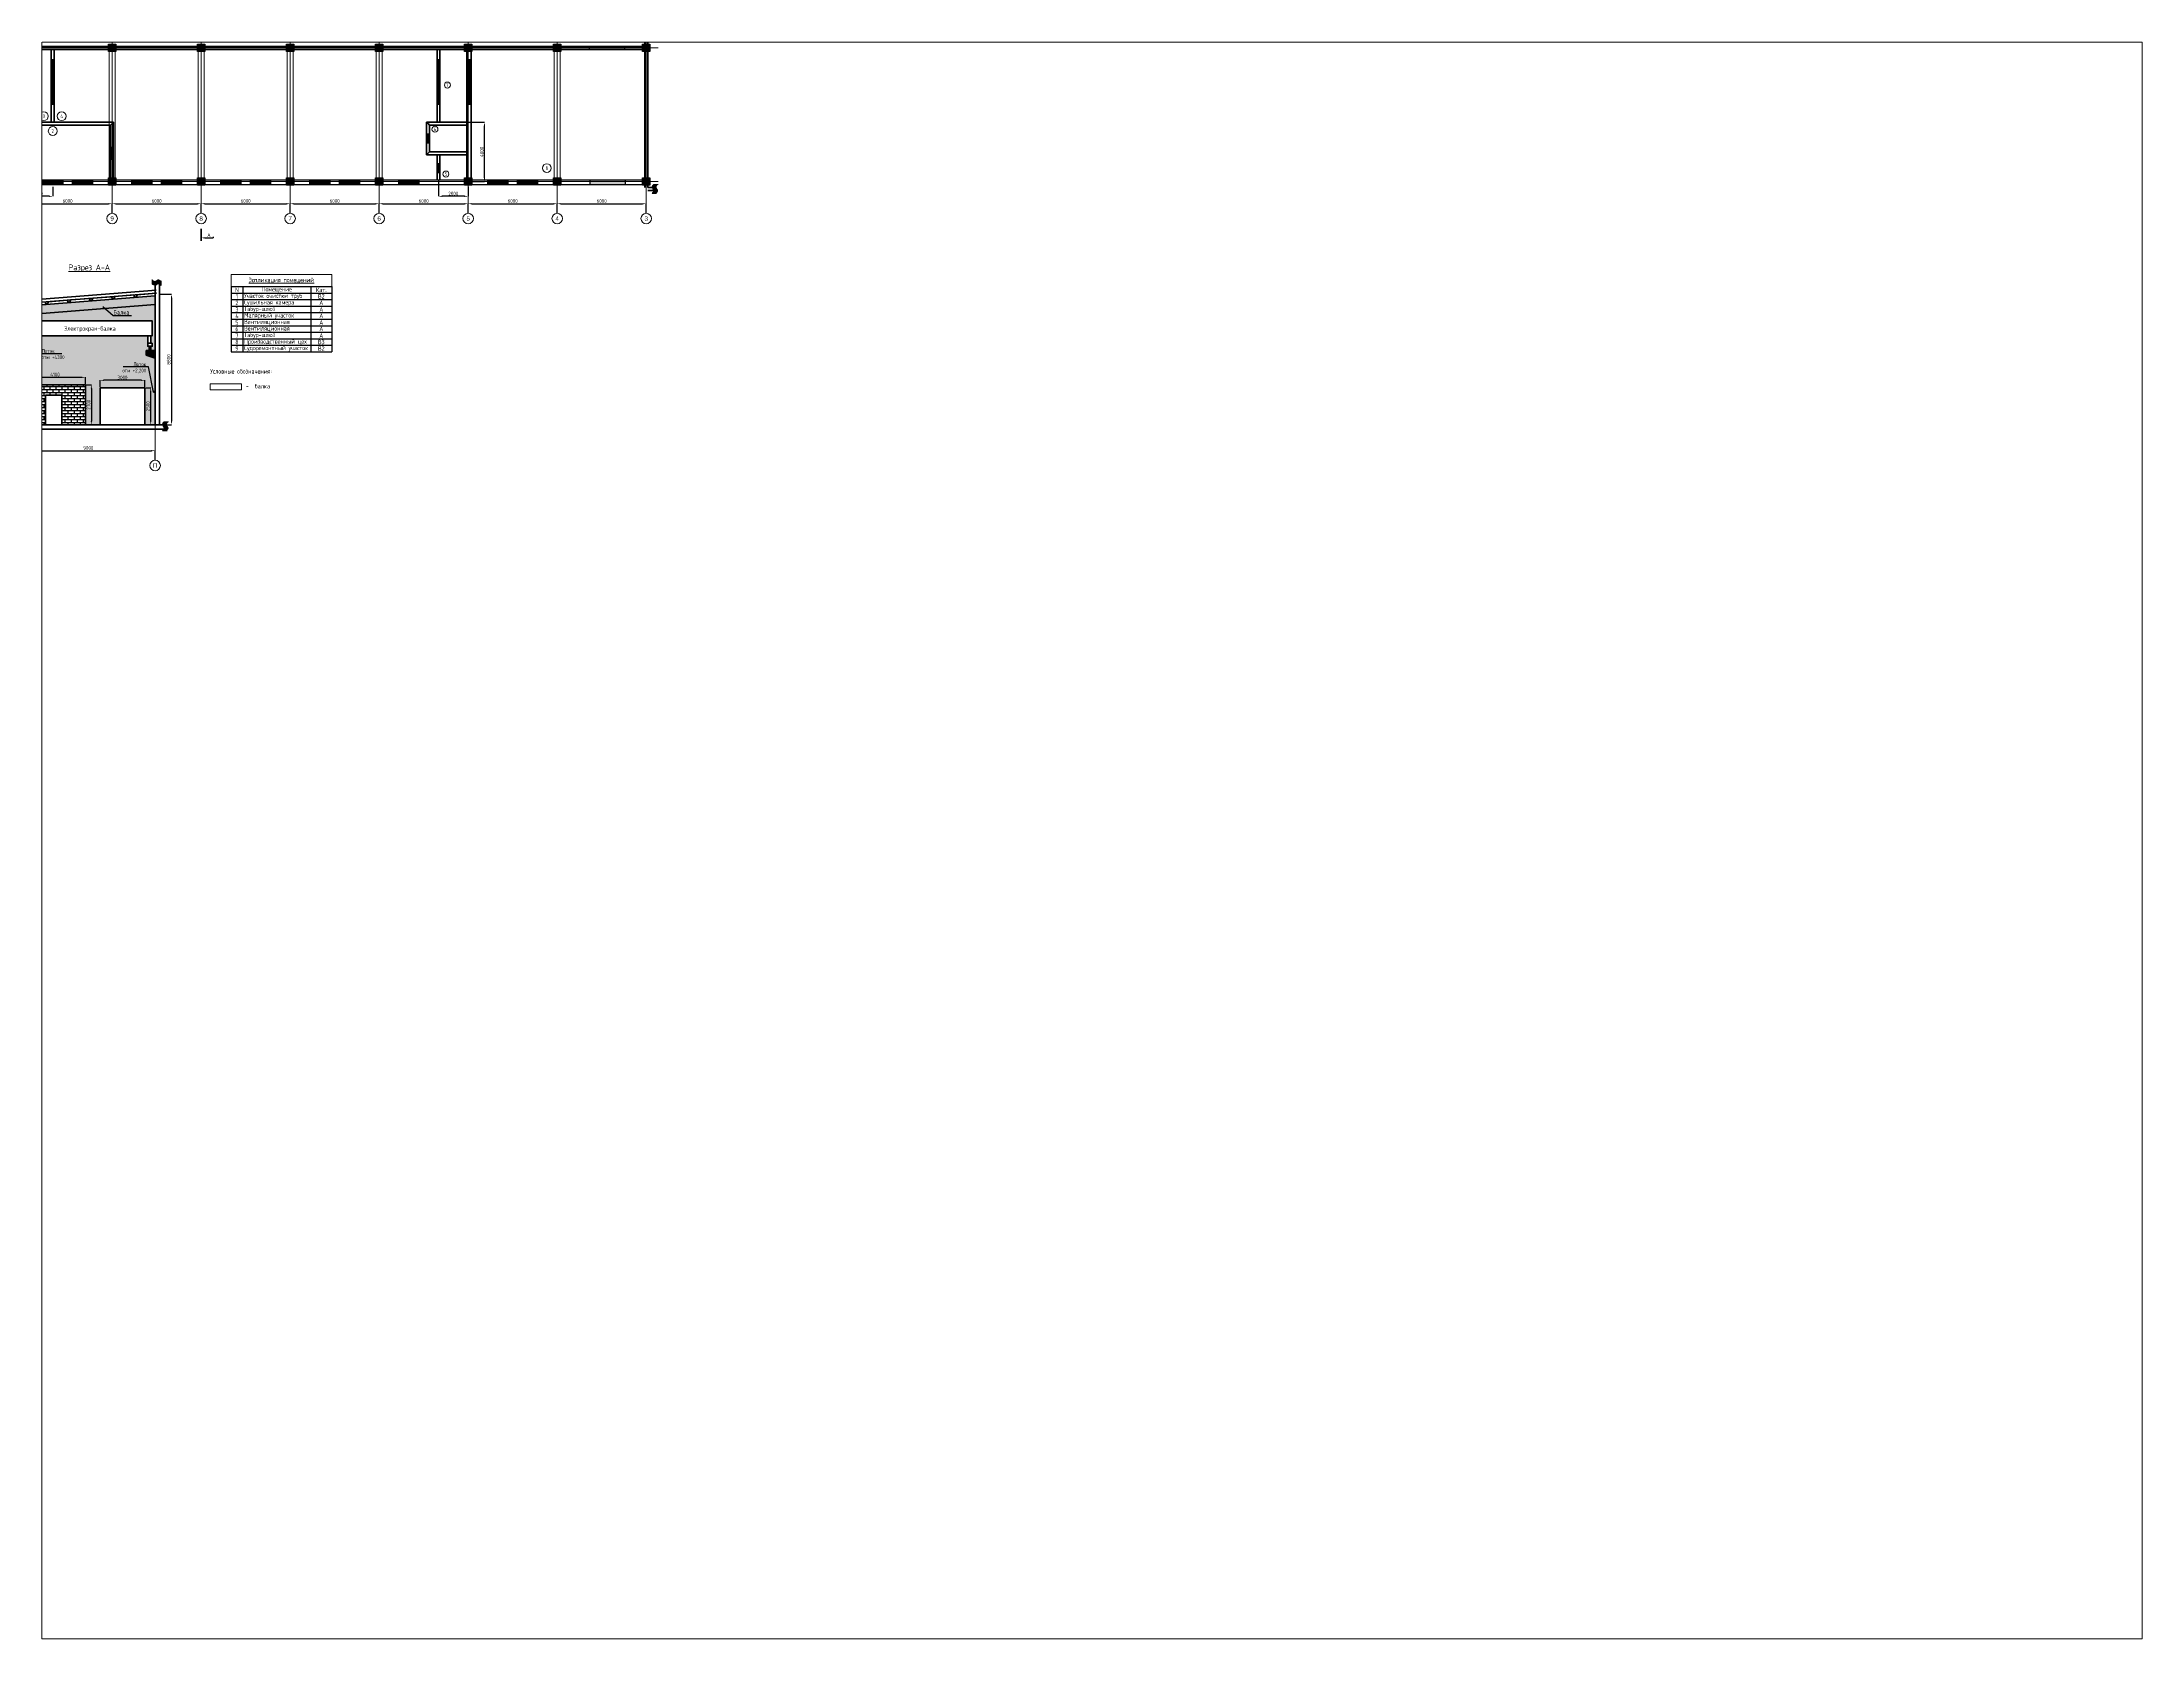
# Paper-space layout 'Лист1' of a CAD drawing. Header units: millimetres. Extents: x 26 to 237, y 20 to 180.
# The model-space entities are those that its viewports show. They can reach past a viewport. Long polylines and large blocks are cut down to what shows.
import ezdxf
from ezdxf import colors
from ezdxf.entities.mleader import LeaderData, LeaderLine
from ezdxf.math import Vec2, Vec3

# ---------------------------------------------------------------- set-up
doc = ezdxf.new("R2010")
doc.units = ezdxf.units.MM
doc.linetypes.add('ACAD_ISO04W100', pattern=[30, 24, -3, 0, -3])
doc.layers.add('Штриховка', color=7, linetype='Continuous', lineweight=25)
doc.styles.get("Standard").update_dxf_attribs({"font": 'gost_1.ttf'})
doc.dimstyles.new('ISO-25', dxfattribs={"dimtxt": 250, "dimasz": 250, "dimexe": 1.25, "dimexo": 62, "dimgap": 62, "dimtad": 1, "dimtxsty": 'Standard', "dimcen": 2.5, "dimadec": 0, "dimazin": 0, "dimtfac": 1, "dimtmove": 0, "dimatfit": 3, "dimfxl": 1, "dimarcsym": 0})

# ---------------------------------------------------------------- blocks, each defined once
blk = doc.blocks.new('*D7')
at = {"color": 0, "lineweight": -2, "transparency": 16777216}
for p, q in [((0, -2138), (0, -1499)), ((250, -1500), (5750, -1500)), ((6000, -2138), (6000, -1499))]:
    blk.add_line(p, q, dxfattribs=at)
at = {"color": 0, "lineweight": 40, "transparency": 16777216}
for points in [[(250, -1458), (250, -1542), (0, -1500)], [(5750, -1458), (5750, -1542), (6000, -1500)]]:
    blk.add_solid(points, dxfattribs=at)
at = {"layer": 'Defpoints', "color": 0, "lineweight": 40, "transparency": 16777216}
for p in [(0, -2200), (6000, -1500), (6000, -2200)]:
    blk.add_point(p, dxfattribs=at)
at = {"color": 0, "lineweight": 15, "transparency": 16777216, "insert": (3000, -1313), "char_height": 250, "attachment_point": 5}
blk.add_mtext('6000', dxfattribs=at)
blk = doc.blocks.new('*U2')
at = {"linetype": 'ACAD_ISO04W100', "lineweight": 15, "ltscale": 70}
blk.add_lwpolyline([(1, -6603), (0, -18648), (0, -18648)], dxfattribs=at)
at = {"linetype": 'Continuous', "lineweight": 15}
blk.add_circle((0, -19003), 355, dxfattribs=at)
blk = doc.blocks.new('*U3')
at = {"color": 0, "linetype": 'ByBlock', "lineweight": -2, "transparency": 16777216}
for p in [(0, 0), (6000, 0), (12000, 0), (18000, 0), (24000, 0), (30000, 0), (36000, 0), (42000, 0)]:
    blk.add_blockref('*U2', p, dxfattribs=at)
blk = doc.blocks.new('*U4')
at = {"linetype": 'ACAD_ISO04W100', "lineweight": 15, "ltscale": 70}
blk.add_lwpolyline([(1, 26252), (0, -18648), (0, -18648)], dxfattribs=at)
at = {"linetype": 'Continuous', "lineweight": 15}
blk.add_circle((0, -19003), 355, dxfattribs=at)
blk = doc.blocks.new('*U5')
at = {"color": 0, "linetype": 'ByBlock', "lineweight": -2, "transparency": 16777216}
for p in [(-9000, 0), (0, 0)]:
    blk.add_blockref('*U4', p, dxfattribs=at)
blk = doc.blocks.new('*U0')
at = {"linetype": 'Continuous', "lineweight": 30}
h = blk.add_hatch(color=254, dxfattribs=at)
h.dxf.hatch_style = 1
h.paths.add_polyline_path([(250, 250), (-250, 250), (-250, -250), (250, -250)])
at = {"color": 7, "linetype": 'Continuous', "lineweight": 30}
blk.add_lwpolyline([(-250, 250), (250, 250), (250, -250), (-250, -250)], close=True, dxfattribs=at)
blk = doc.blocks.new('*U1')
at = {"color": 0, "linetype": 'ByBlock', "lineweight": -2, "transparency": 16777216}
for p in [(0, 9000), (6000, 9000), (12000, 9000), (18000, 9000), (24000, 9000), (30000, 9000), (36000, 9000), (42000, 9000), (0, 0), (6000, 0), (12000, 0), (18000, 0), (24000, 0), (30000, 0), (36000, 0), (42000, 0)]:
    blk.add_blockref('*U0', p, dxfattribs=at)
blk = doc.blocks.new('*D9')
at = {"color": 0, "lineweight": -2, "transparency": 16777216}
for p, q in [((6000, -2138), (6000, -1499)), ((6250, -1500), (11750, -1500)), ((12000, -2138), (12000, -1499))]:
    blk.add_line(p, q, dxfattribs=at)
at = {"color": 0, "lineweight": 40, "transparency": 16777216}
for points in [[(6250, -1458), (6250, -1542), (6000, -1500)], [(11750, -1458), (11750, -1542), (12000, -1500)]]:
    blk.add_solid(points, dxfattribs=at)
at = {"layer": 'Defpoints', "color": 0, "lineweight": 40, "transparency": 16777216}
for p in [(6000, -2200), (12000, -1500), (12000, -2200)]:
    blk.add_point(p, dxfattribs=at)
at = {"color": 0, "lineweight": 15, "transparency": 16777216, "insert": (9000, -1313), "char_height": 250, "attachment_point": 5}
blk.add_mtext('6000', dxfattribs=at)
blk = doc.blocks.new('*D10')
at = {"color": 0, "lineweight": -2, "transparency": 16777216}
for p, q in [((12000, -2138), (12000, -1499)), ((12250, -1500), (17750, -1500)), ((18000, -2138), (18000, -1499))]:
    blk.add_line(p, q, dxfattribs=at)
at = {"color": 0, "lineweight": 40, "transparency": 16777216}
for points in [[(12250, -1458), (12250, -1542), (12000, -1500)], [(17750, -1458), (17750, -1542), (18000, -1500)]]:
    blk.add_solid(points, dxfattribs=at)
at = {"layer": 'Defpoints', "color": 0, "lineweight": 40, "transparency": 16777216}
for p in [(12000, -2200), (18000, -1500), (18000, -2200)]:
    blk.add_point(p, dxfattribs=at)
at = {"color": 0, "lineweight": 15, "transparency": 16777216, "insert": (15000, -1313), "char_height": 250, "attachment_point": 5}
blk.add_mtext('6000', dxfattribs=at)
blk = doc.blocks.new('*D11')
at = {"color": 0, "lineweight": -2, "transparency": 16777216}
for p, q in [((18000, -2138), (18000, -1499)), ((18250, -1500), (23750, -1500)), ((24000, -2138), (24000, -1499))]:
    blk.add_line(p, q, dxfattribs=at)
at = {"color": 0, "lineweight": 40, "transparency": 16777216}
for points in [[(18250, -1458), (18250, -1542), (18000, -1500)], [(23750, -1458), (23750, -1542), (24000, -1500)]]:
    blk.add_solid(points, dxfattribs=at)
at = {"layer": 'Defpoints', "color": 0, "lineweight": 40, "transparency": 16777216}
for p in [(18000, -2200), (24000, -1500), (24000, -2200)]:
    blk.add_point(p, dxfattribs=at)
at = {"color": 0, "lineweight": 15, "transparency": 16777216, "insert": (21000, -1313), "char_height": 250, "attachment_point": 5}
blk.add_mtext('6000', dxfattribs=at)
blk = doc.blocks.new('*D12')
at = {"color": 0, "lineweight": -2, "transparency": 16777216}
for p, q in [((24000, -2138), (24000, -1499)), ((24250, -1500), (29750, -1500)), ((30000, -2138), (30000, -1499))]:
    blk.add_line(p, q, dxfattribs=at)
at = {"color": 0, "lineweight": 40, "transparency": 16777216}
for points in [[(24250, -1458), (24250, -1542), (24000, -1500)], [(29750, -1458), (29750, -1542), (30000, -1500)]]:
    blk.add_solid(points, dxfattribs=at)
at = {"layer": 'Defpoints', "color": 0, "lineweight": 40, "transparency": 16777216}
for p in [(24000, -2200), (30000, -1500), (30000, -2200)]:
    blk.add_point(p, dxfattribs=at)
at = {"color": 0, "lineweight": 15, "transparency": 16777216, "insert": (27000, -1313), "char_height": 250, "attachment_point": 5}
blk.add_mtext('6000', dxfattribs=at)
blk = doc.blocks.new('*D13')
at = {"color": 0, "lineweight": -2, "transparency": 16777216}
for p, q in [((30000, -2138), (30000, -1499)), ((30250, -1500), (35750, -1500)), ((36000, -2138), (36000, -1499))]:
    blk.add_line(p, q, dxfattribs=at)
at = {"color": 0, "lineweight": 40, "transparency": 16777216}
for points in [[(30250, -1458), (30250, -1542), (30000, -1500)], [(35750, -1458), (35750, -1542), (36000, -1500)]]:
    blk.add_solid(points, dxfattribs=at)
at = {"layer": 'Defpoints', "color": 0, "lineweight": 40, "transparency": 16777216}
for p in [(30000, -2200), (36000, -1500), (36000, -2200)]:
    blk.add_point(p, dxfattribs=at)
at = {"color": 0, "lineweight": 15, "transparency": 16777216, "insert": (33000, -1313), "char_height": 250, "attachment_point": 5}
blk.add_mtext('6000', dxfattribs=at)
blk = doc.blocks.new('*D14')
at = {"color": 0, "lineweight": -2, "transparency": 16777216}
for p, q in [((36000, -2138), (36000, -1499)), ((36250, -1500), (41750, -1500)), ((42000, -2138), (42000, -1499))]:
    blk.add_line(p, q, dxfattribs=at)
at = {"color": 0, "lineweight": 40, "transparency": 16777216}
for points in [[(36250, -1458), (36250, -1542), (36000, -1500)], [(41750, -1458), (41750, -1542), (42000, -1500)]]:
    blk.add_solid(points, dxfattribs=at)
at = {"layer": 'Defpoints', "color": 0, "lineweight": 40, "transparency": 16777216}
for p in [(36000, -2200), (42000, -1500), (42000, -2200)]:
    blk.add_point(p, dxfattribs=at)
at = {"color": 0, "lineweight": 15, "transparency": 16777216, "insert": (39000, -1313), "char_height": 250, "attachment_point": 5}
blk.add_mtext('6000', dxfattribs=at)
blk = doc.blocks.new('*T15')
at = {"color": 0, "linetype": 'ByBlock', "lineweight": -2, "transparency": 16777216}
for p, q in [((0, -800), (6772, -800)), ((0, -800), (0, -5200)), ((0, -1240), (6772, -1240)), ((772, -800), (772, -5200)), ((5372, -800), (5372, -5200)), ((6772, -800), (6772, -5200)), ((0, -1680), (6772, -1680)), ((0, -2120), (6772, -2120)), ((0, -2560), (6772, -2560)), ((0, -3000), (6772, -3000)), ((0, -3440), (6772, -3440)), ((0, -3880), (6772, -3880)), ((0, -4320), (6772, -4320)), ((0, -4760), (6772, -4760)), ((0, -5200), (6772, -5200))]:
    blk.add_line(p, q, dxfattribs=at)
at = {"layer": 'Defpoints', "color": 8, "linetype": 'ByBlock', "lineweight": 0, "transparency": 16777216}
for p, q in [((0, 0), (6772, 0)), ((0, 0), (0, -800)), ((6772, 0), (6772, -800))]:
    blk.add_line(p, q, dxfattribs=at)
at = {"color": 0, "linetype": 'Continuous', "lineweight": 20, "transparency": 16777216, "char_height": 300}
for s, insert, width, attachment_point in [('N', (386, -1020), 572.03, 5), ('1', (386, -1460), 572.03, 5), ('Участок очистки труб', (872, -1460), 4400, 4), ('{\\fGOST type A|b0|i0|c204|p34;\\LЭспликация помещений}', (3386, -400), 6572.03, 5), ('Помещение', (3072, -1020), 4400, 5), ('Кат.', (6072, -1020), 1200, 5), ('В2', (6072, -1460), 1200, 5), ('{\\C7;4}', (386, -2780), 572.03, 5), ('{\\C7;3}', (386, -2340), 572.03, 5), ('{\\C7;2}', (386, -1900), 572.03, 5), ('{\\fGOST type A|b0|i0|c204|p34;Табур-шлюз}', (872, -2340), 4400, 4), ('{\\fGOST type A|b0|i0|c204|p34;Сушильная камера}', (872, -1900), 4400, 4), ('Малярный участок', (872, -2780), 4400, 4), ('А', (6072, -1900), 1200, 5), ('А', (6072, -2340), 1200, 5), ('А', (6072, -2780), 1200, 5), ('7', (386, -4100), 572.03, 5), ('{\\C7;5}', (386, -3220), 572.03, 5), ('{\\C7;6}', (386, -3660), 572.03, 5), ('{\\fGOST type A|b0|i0|c204|p34;Табур-шлюз}', (872, -4100), 4400, 4), ('{\\fGOST type A|b0|i0|c204|p34;Вентиляционная}', (872, -3220), 4400, 4), ('{\\fGOST type A|b0|i0|c204|p34;Вентиляционная}', (872, -3660), 4400, 4), ('А', (6072, -3220), 1200, 5), ('А', (6072, -3660), 1200, 5), ('А', (6072, -4100), 1200, 5), ('9', (386, -4980), 572.03, 5), ('8', (386, -4540), 572.03, 5), ('{\\fGOST type A|b0|i0|c204|p34;Судоремонтный участок}', (872, -4980), 4400, 4), ('{\\fGOST type A|b0|i0|c204|p34;Производственный цех}', (872, -4540), 4400, 4), ('В3', (6072, -4540), 1200, 5), ('В2', (6072, -4980), 1200, 5)]:
    blk.add_mtext(s, dxfattribs=dict(at, insert=insert, width=width, attachment_point=attachment_point))
blk = doc.blocks.new('*U17')
at = {"linetype": 'Continuous', "lineweight": 20, "true_color": 0xffffff}
h = blk.add_hatch(color=7, dxfattribs=at)
h.dxf.hatch_style = 1
edge = h.paths.add_edge_path()
edge.add_spline(control_points=[(0, 0), (0.7, -0.6), (2, -1.7), (4, 0.7), (5.3, -0.4), (6, -1)], knot_values=[0, 0, 0, 0, 2.236068, 4.472136, 6.708204, 6.708204, 6.708204, 6.708204], degree=3, periodic=0)
edge.add_line((6, -1), (6, 2))
edge.add_spline(control_points=[(6, 2), (5.3, 2.6), (4, 3.7), (2, 1.3), (0.7, 2.4), (0, 3)], knot_values=[0, 0, 0, 0, 2.236068, 4.472136, 6.708204, 6.708204, 6.708204, 6.708204], degree=3, periodic=0)
edge.add_line((0, 3), (0, 0))
at = {"color": 7, "linetype": 'Continuous', "lineweight": 20, "true_color": 0xffffff}
for points in [[(0, 3), (0, 3), (0, 0)], [(6, 2), (6, 2), (6, -1)]]:
    blk.add_lwpolyline(points, dxfattribs=at)
at = {"color": 7, "linetype": 'Continuous', "lineweight": 20}
blk.add_spline([(0, 0), (2, -1), (4, 0), (6, -1)], degree=3, dxfattribs=at)
blk = doc.blocks.new('*U21')
at = {"linetype": 'Continuous', "lineweight": 40, "true_color": 0xffffff}
h = blk.add_hatch(color=7, dxfattribs=at)
h.dxf.hatch_style = 1
h.paths.add_polyline_path([(2400, -300), (2400, 0), (0, 0), (0, -300)])
at = {"color": 0, "linetype": 'Continuous', "lineweight": 30}
for p, q in [((0, 0), (0, -300)), ((2400, -300), (2400, 0))]:
    blk.add_line(p, q, dxfattribs=at)
blk = doc.blocks.new('*U20')
at = {"linetype": 'Continuous', "lineweight": 40, "true_color": 0xffffff}
h = blk.add_hatch(color=7, dxfattribs=at)
h.dxf.hatch_style = 1
h.paths.add_polyline_path([(1400, -300), (1400, 0), (0, 0), (0, -300)])
at = {"color": 0, "linetype": 'Continuous', "lineweight": 30}
for p, q in [((1400, 0), (0, 0)), ((0, 0), (0, -300)), ((1400, -300), (1400, 0)), ((0, -300), (1400, -300))]:
    blk.add_line(p, q, dxfattribs=at)
blk.add_lwpolyline([(0, -100), (1400, -100)], dxfattribs=at)
blk = doc.blocks.new('*U22')
at = {"linetype": 'Continuous', "lineweight": 40, "true_color": 0xffffff}
h = blk.add_hatch(color=7, dxfattribs=at)
h.dxf.hatch_style = 1
h.paths.add_polyline_path([(2400, -199), (2400, 0), (0, 0), (0, -199)])
at = {"color": 0, "linetype": 'Continuous', "lineweight": 30}
for p, q in [((0, 0), (0, -199)), ((2400, -199), (2400, 0))]:
    blk.add_line(p, q, dxfattribs=at)
blk = doc.blocks.new('*U23')
at = {"linetype": 'Continuous', "lineweight": 40, "true_color": 0xffffff}
h = blk.add_hatch(color=7, dxfattribs=at)
h.dxf.hatch_style = 1
h.paths.add_polyline_path([(800, -199), (800, 0), (0, 0), (0, -199)])
at = {"color": 0, "linetype": 'Continuous', "lineweight": 30}
for p, q in [((0, 0), (0, -199)), ((800, -199), (800, 0))]:
    blk.add_line(p, q, dxfattribs=at)
blk = doc.blocks.new('*U24')
at = {"linetype": 'Continuous', "lineweight": 40, "true_color": 0xffffff}
h = blk.add_hatch(color=7, dxfattribs=at)
h.dxf.hatch_style = 1
h.paths.add_polyline_path([(600, -199), (600, 0), (0, 0), (0, -199)])
at = {"color": 0, "linetype": 'Continuous', "lineweight": 30}
for p, q in [((0, 0), (0, -199)), ((600, -199), (600, 0))]:
    blk.add_line(p, q, dxfattribs=at)
blk = doc.blocks.new('*D25')
at = {"color": 0, "lineweight": -2, "transparency": 16777216}
for p, q in [((28000, 38), (28000, -1001)), ((29750, -1000), (28250, -1000)), ((30000, -362), (30000, -1001))]:
    blk.add_line(p, q, dxfattribs=at)
at = {"color": 0, "lineweight": 40, "transparency": 16777216}
for points in [[(28250, -958), (28250, -1042), (28000, -1000)], [(29750, -958), (29750, -1042), (30000, -1000)]]:
    blk.add_solid(points, dxfattribs=at)
at = {"layer": 'Defpoints', "color": 0, "lineweight": 40, "transparency": 16777216}
for p in [(28000, 100), (28000, -1000), (30000, -300)]:
    blk.add_point(p, dxfattribs=at)
at = {"color": 0, "lineweight": 15, "transparency": 16777216, "insert": (29000, -813), "char_height": 250, "attachment_point": 5}
blk.add_mtext('2000', dxfattribs=at)
blk = doc.blocks.new('*D26')
at = {"color": 0, "lineweight": -2, "transparency": 16777216}
for p, q in [((0, 38), (0, -1001)), ((1750, -1000), (250, -1000)), ((2000, -362), (2000, -1001))]:
    blk.add_line(p, q, dxfattribs=at)
at = {"color": 0, "lineweight": 40, "transparency": 16777216}
for points in [[(250, -958), (250, -1042), (0, -1000)], [(1750, -958), (1750, -1042), (2000, -1000)]]:
    blk.add_solid(points, dxfattribs=at)
at = {"layer": 'Defpoints', "color": 0, "lineweight": 40, "transparency": 16777216}
for p in [(0, 100), (0, -1000), (2000, -300)]:
    blk.add_point(p, dxfattribs=at)
at = {"color": 0, "lineweight": 15, "transparency": 16777216, "insert": (1000, -813), "char_height": 250, "attachment_point": 5}
blk.add_mtext('2000', dxfattribs=at)
blk = doc.blocks.new('*U28')
at = {"linetype": 'ACAD_ISO04W100', "lineweight": 15, "ltscale": 70}
blk.add_lwpolyline([(1, -6603), (0, -18648), (0, -18648)], dxfattribs=at)
at = {"linetype": 'Continuous', "lineweight": 15}
blk.add_circle((0, -19003), 355, dxfattribs=at)
blk = doc.blocks.new('*U29')
at = {"color": 0, "linetype": 'ByBlock', "lineweight": -2, "transparency": 16777216}
for p in [(0, 0), (9000, 0)]:
    blk.add_blockref('*U28', p, dxfattribs=at)
blk = doc.blocks.new('*D30')
at = {"color": 0, "lineweight": -2, "transparency": 16777216}
for p, q in [((-100, -18727), (-100, -18143)), ((150, -18144), (8650, -18144)), ((8900, -18782), (8900, -18143))]:
    blk.add_line(p, q, dxfattribs=at)
at = {"color": 0, "lineweight": 40, "transparency": 16777216}
for points in [[(150, -18102), (150, -18186), (-100, -18144)], [(8650, -18102), (8650, -18186), (8900, -18144)]]:
    blk.add_solid(points, dxfattribs=at)
at = {"layer": 'Defpoints', "color": 0, "lineweight": 40, "transparency": 16777216}
for p in [(8900, -18144), (-100, -18789), (8900, -18844)]:
    blk.add_point(p, dxfattribs=at)
at = {"color": 0, "lineweight": 15, "transparency": 16777216, "insert": (4400, -17957), "char_height": 250, "attachment_point": 5}
blk.add_mtext('9000', dxfattribs=at)
blk = doc.blocks.new('*U38')
at = {"linetype": 'Continuous', "lineweight": 40}
blk.add_lwpolyline([(-750, -70), (530, -70), (590, 70), (710, 70), (750, -70)], dxfattribs=at)
blk = doc.blocks.new('*U39')
at = {"color": 0, "linetype": 'ByBlock', "lineweight": -2, "transparency": 16777216}
for p in [(0, 0), (1500, 0), (3000, 0), (4500, 0), (6000, 0)]:
    blk.add_blockref('*U38', p, dxfattribs=at)
blk = doc.blocks.new('*D42')
at = {"color": 0, "lineweight": -2, "transparency": 16777216}
for p, q in [((12000, -3562), (12000, -3801)), ((12250, -3800), (12800, -3800)), ((12800, -3738), (12800, -3799))]:
    blk.add_line(p, q, dxfattribs=at)
at = {"color": 0, "lineweight": 40, "transparency": 16777216}
blk.add_solid([(12250, -3758), (12250, -3842), (12000, -3800)], dxfattribs=at)
at = {"layer": 'Defpoints', "color": 0, "lineweight": 40, "transparency": 16777216}
for p in [(12000, -3500), (12800, -3800), (12800, -3800)]:
    blk.add_point(p, dxfattribs=at)
at = {"color": 0, "lineweight": 15, "transparency": 16777216, "insert": (12525, -3613), "char_height": 250, "attachment_point": 5}
blk.add_mtext('{\\fGOST type A|b0|i0|c204|p34;А}', dxfattribs=at)
blk = doc.blocks.new('_None')
blk = doc.blocks.new('*D44')
at = {"color": 0, "linetype": 'Continuous', "lineweight": -2, "transparency": 16777216}
for p, q in [((29906, 4000), (31102, 4000)), ((31100, 250), (31100, 3750)), ((30262, 0), (31102, 0))]:
    blk.add_line(p, q, dxfattribs=at)
at = {"color": 0, "linetype": 'Continuous', "lineweight": 40, "transparency": 16777216}
for points in [[(31059, 3750), (31142, 3750), (31100, 4000)], [(31059, 250), (31142, 250), (31100, 0)]]:
    blk.add_solid(points, dxfattribs=at)
at = {"layer": 'Defpoints', "color": 0, "linetype": 'Continuous', "lineweight": 40, "transparency": 16777216}
for p in [(29844, 4000), (31100, 4000), (30200, 0)]:
    blk.add_point(p, dxfattribs=at)
at = {"color": 0, "linetype": 'Continuous', "lineweight": 15, "transparency": 16777216, "insert": (30913, 2000), "char_height": 250, "attachment_point": 5, "rotation": 90}
blk.add_mtext('4000', dxfattribs=at)
blk = doc.blocks.new('*U45')
at = {"linetype": 'Continuous', "lineweight": 40, "true_color": 0xffffff}
h = blk.add_hatch(color=7, dxfattribs=at)
h.dxf.hatch_style = 1
h.paths.add_polyline_path([(1500, -199), (1500, 0), (0, 0), (0, -199)])
at = {"color": 0, "linetype": 'Continuous', "lineweight": 30}
for p, q in [((0, 0), (0, -199)), ((1500, -199), (1500, 0))]:
    blk.add_line(p, q, dxfattribs=at)
blk = doc.blocks.new('*U46')
at = {"linetype": 'Continuous', "lineweight": 40, "true_color": 0xffffff}
h = blk.add_hatch(color=7, dxfattribs=at)
h.dxf.hatch_style = 1
h.paths.add_polyline_path([(1500, -299), (1500, 0), (0, 0), (0, -299)])
at = {"color": 0, "linetype": 'Continuous', "lineweight": 30}
for p, q in [((0, 0), (0, -299)), ((1500, -299), (1500, 0))]:
    blk.add_line(p, q, dxfattribs=at)
blk = doc.blocks.new('*D48')
at = {"color": 0, "lineweight": -2, "transparency": 16777216}
for p, q in [((9162, -7600), (10001, -7600)), ((10000, -7850), (10000, -16150)), ((9162, -16400), (10001, -16400))]:
    blk.add_line(p, q, dxfattribs=at)
at = {"color": 0, "lineweight": 40, "transparency": 16777216}
for points in [[(9958, -7850), (10042, -7850), (10000, -7600)], [(9958, -16150), (10042, -16150), (10000, -16400)]]:
    blk.add_solid(points, dxfattribs=at)
at = {"layer": 'Defpoints', "color": 0, "lineweight": 40, "transparency": 16777216}
for p in [(9100, -7600), (9100, -16400), (10000, -16400)]:
    blk.add_point(p, dxfattribs=at)
at = {"color": 0, "lineweight": 15, "transparency": 16777216, "insert": (9813, -12000), "char_height": 250, "attachment_point": 5, "rotation": 90}
blk.add_mtext('8800', dxfattribs=at)
blk = doc.blocks.new('*D52')
at = {"color": 0, "lineweight": -2, "transparency": 16777216}
for p, q in [((100, -13638), (100, -13199)), ((350, -13200), (3950, -13200)), ((4200, -13638), (4200, -13199))]:
    blk.add_line(p, q, dxfattribs=at)
at = {"color": 0, "lineweight": 40, "transparency": 16777216}
for points in [[(350, -13158), (350, -13242), (100, -13200)], [(3950, -13158), (3950, -13242), (4200, -13200)]]:
    blk.add_solid(points, dxfattribs=at)
at = {"layer": 'Defpoints', "color": 0, "lineweight": 40, "transparency": 16777216}
for p in [(100, -13700), (4200, -13200), (4200, -13700)]:
    blk.add_point(p, dxfattribs=at)
at = {"color": 0, "lineweight": 15, "transparency": 16777216, "insert": (2150, -13013), "char_height": 250, "attachment_point": 5}
blk.add_mtext('4100', dxfattribs=at)
blk = doc.blocks.new('*D53')
at = {"color": 0, "lineweight": -2, "transparency": 16777216}
for p, q in [((4262, -13700), (4601, -13700)), ((4600, -13950), (4600, -16150)), ((4262, -16400), (4601, -16400))]:
    blk.add_line(p, q, dxfattribs=at)
at = {"color": 0, "lineweight": 15, "transparency": 16777216}
for points in [[(4558, -13950), (4642, -13950), (4600, -13700)], [(4558, -16150), (4642, -16150), (4600, -16400)]]:
    blk.add_solid(points, dxfattribs=at)
at = {"layer": 'Defpoints', "color": 0, "lineweight": 15, "transparency": 16777216}
for p in [(4200, -13700), (4200, -16400), (4600, -16400)]:
    blk.add_point(p, dxfattribs=at)
at = {"color": 0, "lineweight": 15, "transparency": 16777216, "insert": (4413, -15050), "char_height": 250, "attachment_point": 5, "rotation": 90}
blk.add_mtext('2700', dxfattribs=at)
blk = doc.blocks.new('*D57')
at = {"layer": 'Defpoints', "color": 0, "linetype": 'Continuous', "lineweight": 15, "transparency": 16777216}
for p in [(5200, -13400), (5200, -13900), (8200, -13900)]:
    blk.add_point(p, dxfattribs=at)
at = {"layer": 'Штриховка', "color": 0, "linetype": 'Continuous', "lineweight": -2, "transparency": 16777216}
for p, q in [((5200, -13838), (5200, -13399)), ((7950, -13400), (5450, -13400)), ((8200, -13838), (8200, -13399))]:
    blk.add_line(p, q, dxfattribs=at)
at = {"layer": 'Штриховка', "color": 0, "linetype": 'Continuous', "lineweight": 15, "transparency": 16777216}
for points in [[(5450, -13358), (5450, -13442), (5200, -13400)], [(7950, -13358), (7950, -13442), (8200, -13400)]]:
    blk.add_solid(points, dxfattribs=at)
at = {"layer": 'Штриховка', "color": 0, "linetype": 'Continuous', "lineweight": 15, "transparency": 16777216, "insert": (6700, -13213), "char_height": 250, "attachment_point": 5}
blk.add_mtext('3000', dxfattribs=at)
blk = doc.blocks.new('*D58')
at = {"layer": 'Defpoints', "color": 0, "linetype": 'Continuous', "lineweight": 15, "transparency": 16777216}
for p in [(8200, -13900), (8600, -13900), (8200, -16400)]:
    blk.add_point(p, dxfattribs=at)
at = {"layer": 'Штриховка', "color": 0, "linetype": 'Continuous', "lineweight": -2, "transparency": 16777216}
for p, q in [((8262, -13900), (8601, -13900)), ((8600, -16150), (8600, -14150)), ((8262, -16400), (8601, -16400))]:
    blk.add_line(p, q, dxfattribs=at)
at = {"layer": 'Штриховка', "color": 0, "linetype": 'Continuous', "lineweight": 15, "transparency": 16777216}
for points in [[(8558, -14150), (8642, -14150), (8600, -13900)], [(8558, -16150), (8642, -16150), (8600, -16400)]]:
    blk.add_solid(points, dxfattribs=at)
at = {"layer": 'Штриховка', "color": 0, "linetype": 'Continuous', "lineweight": 15, "transparency": 16777216, "insert": (8413, -15150), "char_height": 250, "attachment_point": 5, "rotation": 90}
blk.add_mtext('2500', dxfattribs=at)

msp = doc.modelspace()

# ---------------------------------------------------------------- hatches: boundary and pattern name
at = {"linetype": 'Continuous', "lineweight": 40}
h = msp.add_hatch(color=9, dxfattribs=at)
h.dxf.hatch_style = 1
h.paths.add_polyline_path([(100.208, -11900), (700.208, -11700), (700.208, -11400), (100.208, -11400)])
h.paths.add_polyline_path([(8900.108, -11400), (8300.208, -11400), (8300.208, -11700), (8900.208, -11900)])
at = {"layer": 'Штриховка'}
h = msp.add_hatch(color=9, dxfattribs=at)
h.dxf.hatch_style = 1
h.paths.add_polyline_path([(100.208, -8400), (100.208, -9000), (8900.208, -8300), (8900.186, -7700)])
at = {"layer": 'Штриховка', "true_color": 0xf7f7f7}
h = msp.add_hatch(color=7, dxfattribs=at)
h.dxf.hatch_style = 1
h.paths.add_polyline_path([(8900.175, -8300.003), (100.208, -9000), (100.208, -9100), (100.208, -9400), (100.208, -9400), (100.208, -10200), (100.208, -11400), (400.208, -11400), (400.208, -11100), (300.208, -11100), (300.208, -10900), (400.208, -10900), (400.208, -10400), (300.208, -10400), (300.208, -9400), (8700.208, -9400), (8700.208, -10400), (8600.208, -10400), (8600.208, -10900), (8700.208, -10900), (8700.208, -11100), (8600.208, -11100), (8600.208, -11400), (8900.108, -11400)])
h.paths.add_polyline_path([(4200, -13700), (4200, -16400), (5200, -16400), (5200, -13900), (8200, -13900), (8200, -16400), (8900, -16400), (8900.047, -14200), (8800, -14200), (8800, -14150), (8900.049, -14150), (8900.097, -11899.963), (8300.208, -11700), (8300.208, -11400), (8500.208, -11400), (8500.208, -11100), (8400.208, -11100), (8400.208, -10900), (8400.208, -10400), (600.208, -10400), (600.208, -10900), (600.208, -11100), (500.208, -11100), (500.208, -11400), (700.208, -11400), (700.208, -11700), (100.208, -11900), (100.208, -12050), (200, -12050), (200, -12100), (100.208, -12100), (100.208, -12300), (100.208, -12300), (100.208, -13700)])
at = {"layer": 'Штриховка'}
h = msp.add_hatch(color=9, dxfattribs=at)
h.dxf.hatch_style = 1
h.paths.add_polyline_path([(7681.672, -7637.45), (7465.438, -7654.305), (7514.745, -7786.583), (7634.376, -7777.173)])
h.paths.add_polyline_path([(1701.635, -8103.573), (1482.367, -8120.664), (1533.222, -8257.096), (1652.852, -8247.686)])
h.paths.add_polyline_path([(3196.644, -7987.042), (2978.134, -8004.074), (3028.603, -8139.468), (3148.233, -8130.058)])
h.paths.add_polyline_path([(4691.653, -7870.511), (4473.902, -7887.484), (4523.984, -8021.84), (4643.614, -8012.43)])
h.paths.add_polyline_path([(6186.662, -7753.981), (5969.67, -7770.895), (6019.364, -7904.212), (6138.995, -7894.801)])
h = msp.add_hatch(dxfattribs=at)
h.set_pattern_fill('AR-B816', color=9)
h.paths.add_polyline_path([(4200, -13700), (100.208, -13700), (100.208, -15793.341), (100.208, -16400), (1500, -16400), (1500, -14400), (2600, -14400), (2600, -16400), (4200, -16400)])

# ---------------------------------------------------------------- linework, layer by layer
at = {"color": 0, "linetype": 'CONTINUOUS', "lineweight": 40}
for p, q in [((-600, 9100), (41750, 9100)), ((1900, 4000), (1900, 8900)), ((28100, 8900), (28100, 4000)), ((30200, 8800), (30200, 100)), ((42100, 9700), (42100, -400)), ((100, 4000), (6100, 4000)), ((6100, 4000), (6000, 3900)), ((6100, 4000), (6100, 100)), ((27200, 1800), (27200, 4000)), ((27200, 4000), (29900, 4000)), ((27200, 4000), (27300, 3900)), ((27200, 1800), (27300, 1900)), ((29900, 1800), (27200, 1800)), ((28100, 1800), (28100, 100)), ((42100, -400), (42500, -400)), ((8900.208, -16400), (8900.208, -6900)), ((-197.643, -8051.008), (8966.946, -7336.661)), ((-499.792, -16400), (9500.208, -16400))]:
    msp.add_line(p, q, dxfattribs=at)
at = {"linetype": 'CONTINUOUS', "lineweight": 40}
for p, q in [((-600, 8900), (41750, 8900)), ((2100, 4000), (2100, 8900)), ((27900, 8900), (27900, 4000)), ((29900, 8800), (29900, 100)), ((41900, 9700), (41900, -400)), ((100, 3800), (5900, 3800)), ((5900, 3800), (6000, 3900)), ((5900, 3800), (5900, 100)), ((27400, 3800), (27300, 3900)), ((27400, 2000), (27400, 3800)), ((27400, 3800), (29900, 3800)), ((27400, 2000), (27300, 1900)), ((29900, 2000), (27400, 2000)), ((27900, 1800), (27900, 100)), ((42100, -600), (42500, -600)), ((9200.208, -16400), (9200.208, -6900)), ((-182.101, -8250.403), (8982.489, -7536.056)), ((-499.792, -16700), (9500.208, -16700))]:
    msp.add_line(p, q, dxfattribs=at)
at = {"color": 0, "linetype": 'CONTINUOUS', "lineweight": 30}
msp.add_line((-500, 100), (41700, 100), dxfattribs=at)
at = {"linetype": 'CONTINUOUS', "lineweight": 30}
msp.add_line((-500, -200), (41700, -200), dxfattribs=at)
at = {"color": 9, "linetype": 'ACAD_ISO04W100', "lineweight": 15, "ltscale": 20}
for points in [[(6200, 8798.75), (6200, 198.75), (5800, 198.75), (5800, 8798.75)], [(12200, 8798.75), (12200, 198.75), (11800, 198.75), (11800, 8798.75)], [(18200, 8800), (18200, 200), (17800, 200), (17800, 8800)], [(24200.014, 8798.752), (24200.014, 198.752), (23800.014, 198.752), (23800.014, 8798.752)], [(36200.014, 8798.752), (36200.014, 198.752), (35800.014, 198.752), (35800.014, 8798.752)]]:
    msp.add_lwpolyline(points, dxfattribs=at)
at = {"linetype": 'Continuous', "lineweight": 40}
for points in [[(12000, -4000), (12000, -3200)], [(100.208, -8400), (8900, -7700)], [(100.208, -9000), (8900.208, -8300)], [(8900.208, -7100), (8900.208, -7400)], [(100.208, -11400), (700.208, -11400), (700.208, -11700), (100.208, -11900)], [(8900.208, -11400), (8300.208, -11400), (8300.208, -11700), (8900.208, -11900)]]:
    msp.add_lwpolyline(points, dxfattribs=at)
for points in [[(300.208, -9400), (8700.208, -9400), (8700.208, -10400), (300.208, -10400)], [(300.208, -10900), (600.208, -10900), (600.208, -11100), (300.208, -11100)], [(400.208, -10400), (600.208, -10400), (600.208, -10900), (400.208, -10900)], [(8600.208, -10400), (8400.208, -10400), (8400.208, -10900), (8600.208, -10900)], [(8700.208, -10900), (8400.208, -10900), (8400.208, -11100), (8700.208, -11100)], [(8600.208, -11100), (8500.208, -11100), (8500.208, -11400), (8600.208, -11400)]]:
    msp.add_lwpolyline(points, close=True, dxfattribs=at)
at = {"color": 7, "linetype": 'Continuous', "lineweight": 40}
msp.add_lwpolyline([(8800, -14200), (8900, -14200), (8900, -14150), (8800, -14150)], close=True, dxfattribs=at)
at = {"color": 9, "linetype": 'ACAD_ISO04W100', "lineweight": 15, "ltscale": 20}
msp.add_lwpolyline([(12616.513, -13646.612), (14716.513, -13646.612), (14716.513, -14046.612), (12616.513, -14046.612)], close=True, dxfattribs=at)
at = {"color": 252, "linetype": 'Continuous', "lineweight": 18}
for centre, radius in [((37100, 9800), 300), ((28600, 6500), 200), ((1400, 4400), 300), ((2600, 4400), 300), ((2000, 3400), 300), ((27759.808, 3523.205), 200), ((28500, 500), 200), ((35300, 900), 300)]:
    msp.add_circle(centre, radius, dxfattribs=at)
at = {"layer": 'Штриховка', "linetype": 'Continuous', "lineweight": 40}
msp.add_lwpolyline([(100, -16400), (100, -13700), (4200, -13700), (4200, -16400)], dxfattribs=at)
for points in [[(5200, -16400), (8200, -16400), (8200, -13900), (5200, -13900)], [(1500, -14400), (2600, -14400), (2600, -16400), (1500, -16400)]]:
    msp.add_lwpolyline(points, close=True, dxfattribs=at)

# ---------------------------------------------------------------- block references
at = {"xscale": 100, "yscale": 100, "zscale": 100}
for p in [(41700, 9701.339), (8700.208, -6900)]:
    msp.add_blockref('*U17', p, dxfattribs=at)
at = {"color": 7, "lineweight": 15, "rotation": 270}
msp.add_blockref('*U5', (16547.987, 0.263), dxfattribs=at)
at = {"color": 7, "lineweight": 15}
for name, p in [('*U3', (-0.263, 16502.69)), ('*U29', (-100.314, -141.414))]:
    msp.add_blockref(name, p, dxfattribs=at)
at = {"color": 5, "linetype": 'Continuous', "lineweight": 30}
msp.add_blockref('*U1', (0, 0), dxfattribs=at)
at = {"linetype": 'Continuous', "lineweight": 40}
for name, p, rotation in [('*U22', (40550, 8900), 180), ('*U45', (1900.516, 6700), 89.99999999999999), ('*U45', (27900.516, 6700), 89.99999999999999), ('*U46', (29900, 6700), 89.99999999999999), ('*U45', (1900.516, 5200), 89.99999999999999), ('*U45', (27900.516, 5200), 89.99999999999999), ('*U46', (29900, 5200), 89.99999999999999), ('*U24', (27200.516, 2600), 89.99999999999999), ('*U23', (5900.516, 1500), 89.99999999999999), ('*U20', (2700, -201.25), 180), ('*U20', (4700, -201.25), 180), ('*U20', (8700, -201.25), 180), ('*U20', (10700, -201.25), 180), ('*U20', (14700, -201.25), 180), ('*U20', (16700, -201.25), 180), ('*U20', (20700, -201.25), 180), ('*U20', (22700, -201.25), 180), ('*U20', (26700, -201.25), 180), ('*U24', (27900.516, 600), 89.99999999999999), ('*U20', (32700, -201.25), 180), ('*U20', (34700, -201.25), 180), ('*U21', (40600, -200), 180), ('*U39', (8217.069, -7661.122), 184.4976822093718)]:
    msp.add_blockref(name, p, dxfattribs=dict(at, rotation=rotation))
at = {"xscale": 100, "yscale": 100, "zscale": 100, "rotation": 270}
for p in [(42500, -200), (9501.549, -16200)]:
    msp.add_blockref('*U17', p, dxfattribs=at)
msp.add_blockref('*T15', (14027.972, -6280))

# ---------------------------------------------------------------- texts
at = {"color": 252, "lineweight": 18, "char_height": 250, "attachment_point": 5}
for s, insert in [('{\\fGOST type A|b0|i0|c204|p34;9}', (37100, 9800)), ('{\\fGOST type A|b0|i0|c204|p34;7}', (28600, 6500)), ('{\\fGOST type A|b0|i0|c204|p34;3}', (1400, 4400)), ('{\\fGOST type A|b0|i0|c204|p34;4}', (2600, 4400)), ('{\\fGOST type A|b0|i0|c204|p34;2}', (2000, 3400)), ('{\\fGOST type A|b0|i0|c204|p34;6}', (27759.808, 3523.205)), ('{\\fGOST type A|b0|i0|c204|p34;5}', (28500, 500)), ('{\\fGOST type A|b0|i0|c204|p34;8}', (35300, 900))]:
    msp.add_mtext_dynamic_manual_height_columns(s, width=461.01873, gutter_width=12.5, heights=[2.5], dxfattribs=dict(at, insert=insert))
at = {"color": 7, "lineweight": 30, "char_height": 300, "attachment_point": 5}
for s, insert in [('{\\fArial|b0|i0|c204|p34;9}', (6000, -2500)), ('{\\fArial|b0|i0|c204|p34;8}', (11999.997, -2500)), ('{\\fArial|b0|i0|c204|p34;7}', (17999.997, -2500)), ('{\\fArial|b0|i0|c204|p34;6}', (23999.997, -2500)), ('{\\fArial|b0|i0|c204|p34;5}', (29999.997, -2500)), ('{\\fArial|b0|i0|c204|p34;4}', (35999.997, -2500)), ('{\\fArial|b0|i0|c204|p34;3}', (41999.997, -2500)), ('{\\fArial|b0|i0|c204|p34;П}', (8899.945, -19144.104))]:
    msp.add_mtext_dynamic_manual_height_columns(s, width=461.01873, gutter_width=12.5, heights=[2.5], dxfattribs=dict(at, insert=insert))
at = {"color": 7, "lineweight": 20, "insert": (4461.86, -5848.039), "char_height": 400, "width": 4385.46391, "attachment_point": 5}
msp.add_mtext('{\\LРазрез А-А}', dxfattribs=at)
at = {"color": 7, "lineweight": 18, "insert": (4499.945, -9944.104), "char_height": 300, "width": 4385.46391, "attachment_point": 5}
msp.add_mtext('Электрокран-балка', dxfattribs=at)
at = {"color": 7, "lineweight": 30, "insert": (12616.513, -12646.612), "char_height": 300, "width": 5683.48692, "attachment_point": 1}
msp.add_mtext('Условные обозначения:\\P\\P\\pi-600,l3000,t3000;-^Iбалка', dxfattribs=at)

# ---------------------------------------------------------------- dimensions: what is measured, and where the dimension line sits
at = {"linetype": 'Continuous', "lineweight": 15}
dim = msp.add_linear_dim(base=(31100.26, 4000), p1=(30200, 0), p2=(29844.118, 4000), angle=90, dimstyle='ISO-25', dxfattribs=at)
dim.commit()
dim.dimension.update_dxf_attribs({"geometry": '*D44', "text_midpoint": (30913.26, 2000)})
at = {"color": 7, "lineweight": 15}
for base, p1, p2, picture, middle in [((0, -1000), (2000, -300), (0, 100), '*D26', (1000, -813)), ((28000, -1000), (30000, -300), (28000, 100), '*D25', (29000, -813)), ((6000, -1500), (0, -2200), (6000, -2200), '*D7', (3000, -1312.822)), ((12000, -1500), (6000, -2200), (12000, -2200), '*D9', (9000, -1312.822)), ((18000, -1500), (12000, -2200), (18000, -2200), '*D10', (15000, -1312.822)), ((24000, -1500), (18000, -2200), (24000, -2200), '*D11', (21000, -1312.822)), ((30000, -1500), (24000, -2200), (30000, -2200), '*D12', (27000, -1312.822)), ((36000, -1500), (30000, -2200), (36000, -2200), '*D13', (33000, -1312.822)), ((42000, -1500), (36000, -2200), (42000, -2200), '*D14', (39000, -1312.822)), ((4200, -13200), (100, -13700), (4200, -13700), '*D52', (2150, -13013)), ((8899.948, -18144.108), (-100.052, -18789.401), (8899.948, -18844.108), '*D30', (4399.948, -17956.751))]:
    dim = msp.add_linear_dim(base=base, p1=p1, p2=p2, dimstyle='ISO-25', dxfattribs=at)
    dim.commit()
    dim.dimension.update_dxf_attribs({"geometry": picture, "text_midpoint": middle})
dim = msp.add_linear_dim(base=(12800, -3800), p1=(12000, -3500), p2=(12800, -3800), text='{\\fGOST type A|b0|i0|c204|p34;А}', dimstyle='ISO-25', override={"dimblk2": 'None', "dimsah": 1}, dxfattribs=at)
dim.commit()
dim.dimension.update_dxf_attribs({"geometry": '*D42', "text_midpoint": (12525, -3613)})
for base, p1, p2, picture, middle in [((10000, -16400), (9100.208, -7600), (9100.208, -16400), '*D48', (9813, -12000)), ((4600, -16400), (4200, -13700), (4200, -16400), '*D53', (4413, -15050))]:
    dim = msp.add_linear_dim(base=base, p1=p1, p2=p2, angle=90, dimstyle='ISO-25', dxfattribs=at)
    dim.commit()
    dim.dimension.update_dxf_attribs({"geometry": picture, "text_midpoint": middle})
at = {"layer": 'Штриховка', "linetype": 'Continuous', "lineweight": 15}
dim = msp.add_linear_dim(base=(5200, -13400), p1=(8200, -13900), p2=(5200, -13900), dimstyle='ISO-25', dxfattribs=at)
dim.commit()
dim.dimension.update_dxf_attribs({"geometry": '*D57', "text_midpoint": (6700, -13213)})
dim = msp.add_linear_dim(base=(8600, -13900), p1=(8200, -16400), p2=(8200, -13900), angle=90, dimstyle='ISO-25', dxfattribs=at)
dim.commit()
dim.dimension.update_dxf_attribs({"geometry": '*D58', "text_midpoint": (8413, -15150)})

# ---------------------------------------------------------------- leaders
at = {"color": 7, "lineweight": 18}
ml = msp.add_multileader_mtext('Standard', dxfattribs=at)
ml.set_content('Балка', color=7)
ml.set_leader_properties()
ml.build(insert=Vec2(0, 0))
ml.multileader.update_dxf_attribs({"text_left_attachment_type": 6})
ctx = ml.context
ctx.base_point, ctx.char_height, ctx.plane_origin = Vec3(6089.907, -9031.699), 300, Vec3(4981.907, -7631.699)
ctx.left_attachment = 6
notes = []
notes.append((ctx, [(0, (1, 1, 0), (6081.907, -9031.699), (1, 0), 8, [(0, [(5381.907, -8431.699)], 0, [])])]))
ctx.mtext.insert, ctx.mtext.flow_direction = Vec3(6091.907, -8671.699), 5
at = {"color": 7, "linetype": 'Continuous', "lineweight": 13}
ml = msp.add_multileader_mtext('Standard', dxfattribs=at)
ml.set_content('Лоток\\Pотм +4300', color=7)
ml.set_leader_properties()
ml.set_arrow_properties(name='NONE')
ml.build(insert=Vec2(0, 0))
ml.multileader.update_dxf_attribs({"text_left_attachment_type": 6, "text_right_attachment_type": 6, "dogleg_length": 0.36, "arrow_head_size": 200})
ctx = ml.context
ctx.base_point, ctx.char_height, ctx.arrow_head_size, ctx.landing_gap_size, ctx.plane_origin = Vec3(1240.437, -11600), 250, 200, 9, Vec3(-1837.292, -16906.569)
ctx.left_attachment, ctx.right_attachment = 6, 6
notes.append((ctx, [(0, (1, 1, 0), (1099.102, -11600), (1, 0), 141.335, [(0, [(200, -12100)], 0, [])])]))
ctx.mtext.insert, ctx.mtext.width, ctx.mtext.defined_height, ctx.mtext.flow_direction = Vec3(1249.437, -11300), 1350.56298, 321.327, 5
ml = msp.add_multileader_mtext('Standard', dxfattribs=at)
ml.set_content('Лоток\\Pотм +2,200', color=7)
ml.set_leader_properties()
ml.set_arrow_properties(name='NONE')
ml.build(insert=Vec2(0, 0))
ml.multileader.update_dxf_attribs({"text_left_attachment_type": 6, "text_right_attachment_type": 6, "dogleg_length": 0.36, "arrow_head_size": 200})
ctx = ml.context
ctx.base_point, ctx.char_height, ctx.arrow_head_size, ctx.landing_gap_size, ctx.plane_origin = Vec3(6897.964, -12500), 250, 200, 9, Vec3(4112.708, -19256.569)
ctx.left_attachment, ctx.right_attachment, ctx.text_align_type = 6, 6, 2
notes.append((ctx, [(1, (1, 1, 0), (8450.335, -12500), (-1, 0), 141.335, [(0, [(8800, -14200)], 0, [])])]))
ctx.mtext.insert, ctx.mtext.width, ctx.mtext.defined_height, ctx.mtext.alignment, ctx.mtext.flow_direction = Vec3(8300, -12200), 1549.77294, 321.327, 3, 5
for ctx, leaders in notes:
    for number, flags, end, landing, length, lines in leaders:
        leader = LeaderData()
        leader.index, (leader.has_last_leader_line, leader.has_dogleg_vector, leader.attachment_direction) = number, flags
        leader.last_leader_point, leader.dogleg_vector, leader.dogleg_length = Vec3(end), Vec3(landing), length
        for number, points, colour, breaks in lines:
            line = LeaderLine()
            line.index, line.vertices, line.color, line.breaks = number, Vec3.list(points), colors.encode_raw_color(colour), breaks
            leader.lines.append(line)
        ctx.leaders.append(leader)

psp = doc.layouts.new('Лист1')

# ---------------------------------------------------------------- viewports
at = {"layer": '0', "linetype": 'Continuous', "lineweight": 40, "view_target_point": (34562.312, -43949.12)}
psp.add_viewport(center=(131.5, 100), size=(210.4, 160), view_center_point=(37484.603, -469.414), view_height=107639.31568, dxfattribs=at)

doc.saveas('drawing.dxf')
